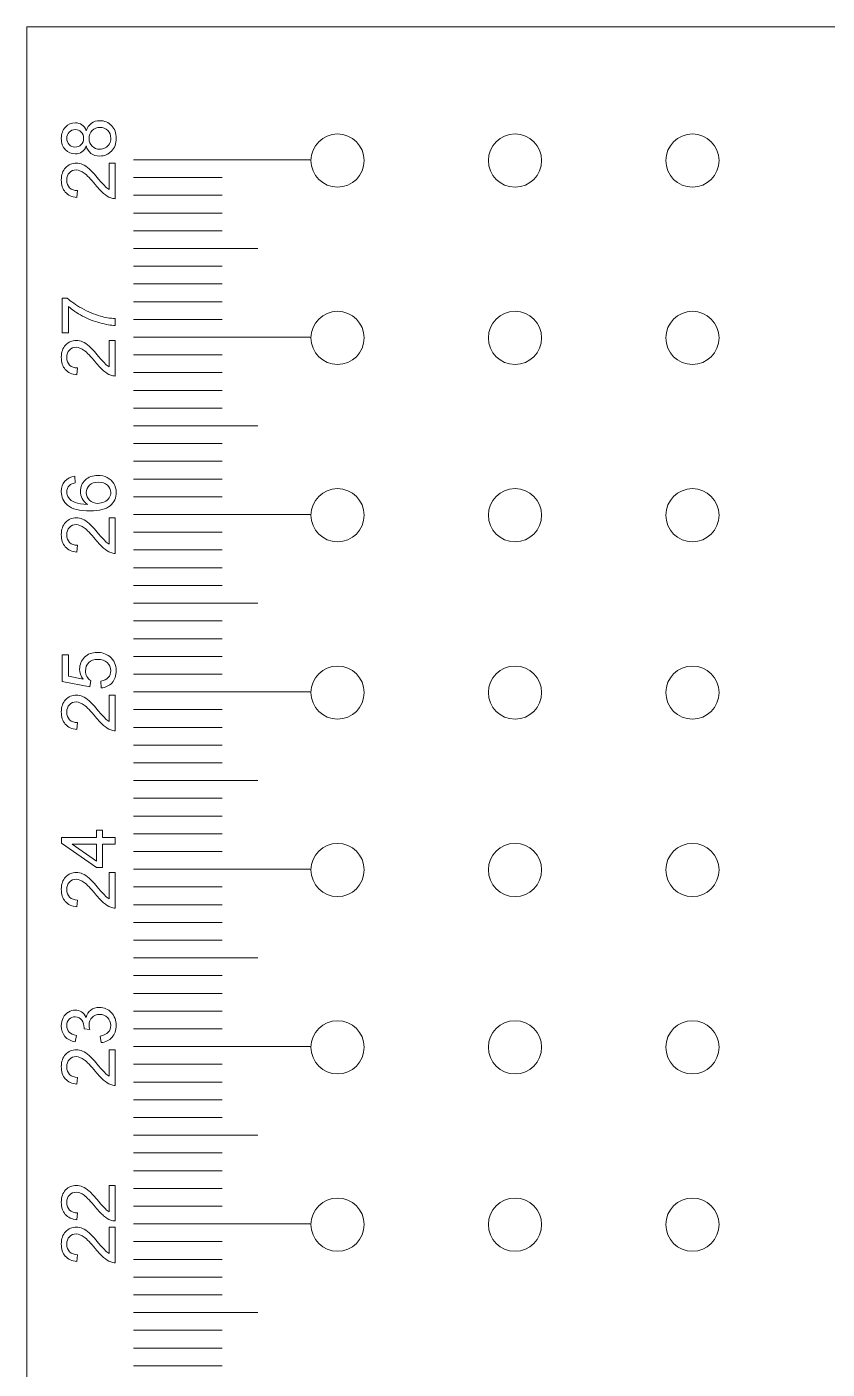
# Model space of a CAD drawing. Header units: millimetres. Extents: x -343 to 152, y -236 to 152.
# Drawn here: x -152.6 to -107.5, y 76.7 to 152.4 of the extents above; entities that cross this region are included whole.
import ezdxf

# ---------------------------------------------------------------- set-up
doc = ezdxf.new("R2010")
doc.units = ezdxf.units.MM
doc.header["$MEASUREMENT"] = 0
doc.layers.add('Layer 1', color=7, linetype='Continuous')

msp = doc.modelspace()

# ---------------------------------------------------------------- linework, layer by layer
at = {"layer": 'Layer 1', "color": 1, "lineweight": 20}
for points, knots in [([(-152.5693, -152.5693), (-152.5693, -152.5693), (152.4307, -152.5693), (152.4307, -152.5693), (152.4307, -152.5693), (152.4307, 152.4307), (152.4307, 152.4307), (152.4307, 152.4307), (-152.5693, 152.4307), (-152.5693, 152.4307), (-152.5693, 152.4307), (-152.5693, -152.5693), (-152.5693, -152.5693)], [0, 0, 0, 0, 0.25, 0.25, 0.25, 0.5, 0.5, 0.5, 0.75, 0.75, 0.75, 1, 1, 1, 1]), ([(-149.2266, 145.7241), (-149.283, 145.5695), (-149.3641, 145.4552), (-149.4686, 145.3805), (-149.5738, 145.3063), (-149.6992, 145.2689), (-149.8454, 145.2689), (-150.0662, 145.2689), (-150.2511, 145.348), (-150.4013, 145.506), (-150.5516, 145.6648), (-150.627, 145.8751), (-150.627, 146.1383), (-150.627, 146.402), (-150.5501, 146.6151), (-150.3964, 146.776), (-150.2426, 146.9369), (-150.0555, 147.0173), (-149.8347, 147.0173), (-149.6943, 147.0173), (-149.5715, 146.9807), (-149.4679, 146.9072), (-149.3634, 146.8338), (-149.283, 146.7225), (-149.2266, 146.5721), (-149.1658, 146.7576), (-149.0685, 146.898), (-148.933, 146.9947), (-148.7984, 147.0915), (-148.6375, 147.14), (-148.4497, 147.14), (-148.1908, 147.14), (-147.9736, 147.0484), (-147.7971, 146.8657), (-147.6207, 146.6821), (-147.5326, 146.4416), (-147.5326, 146.1432), (-147.5326, 145.8447), (-147.6207, 145.6042), (-147.7978, 145.4206), (-147.9749, 145.2379), (-148.1957, 145.1462), (-148.4604, 145.1462), (-148.6571, 145.1462), (-148.8222, 145.1963), (-148.955, 145.2965), (-149.0883, 145.3967), (-149.1785, 145.5392), (-149.2266, 145.7241)], [0, 0, 0, 0, 0.0625, 0.0625, 0.0625, 0.125, 0.125, 0.125, 0.1875, 0.1875, 0.1875, 0.25, 0.25, 0.25, 0.3125, 0.3125, 0.3125, 0.375, 0.375, 0.375, 0.4375, 0.4375, 0.4375, 0.5, 0.5, 0.5, 0.5625, 0.5625, 0.5625, 0.625, 0.625, 0.625, 0.6875, 0.6875, 0.6875, 0.75, 0.75, 0.75, 0.8125, 0.8125, 0.8125, 0.875, 0.875, 0.875, 0.9375, 0.9375, 0.9375, 1, 1, 1, 1]), ([(-149.8587, 145.6499), (-149.7148, 145.6499), (-149.5976, 145.6958), (-149.5067, 145.7869), (-149.4156, 145.8785), (-149.3699, 145.9986), (-149.3699, 146.1474), (-149.3699, 146.292), (-149.4149, 146.4092), (-149.5053, 146.5001), (-149.5956, 146.5912), (-149.7063, 146.6363), (-149.8376, 146.6363), (-149.9744, 146.6363), (-150.0895, 146.5897), (-150.1825, 146.4959), (-150.2758, 146.4027), (-150.3222, 146.2849), (-150.3222, 146.1432), (-150.3222, 145.9999), (-150.2765, 145.8821), (-150.1854, 145.7889), (-150.0945, 145.6965), (-149.9857, 145.6499), (-149.8587, 145.6499)], [0, 0, 0, 0, 0.125, 0.125, 0.125, 0.25, 0.25, 0.25, 0.375, 0.375, 0.375, 0.5, 0.5, 0.5, 0.625, 0.625, 0.625, 0.75, 0.75, 0.75, 0.875, 0.875, 0.875, 1, 1, 1, 1]), ([(-148.4575, 145.5272), (-148.351, 145.5272), (-148.2487, 145.5519), (-148.1492, 145.6013), (-148.0505, 145.6507), (-147.9736, 145.7254), (-147.9192, 145.8257), (-147.8648, 145.9251), (-147.8374, 146.0324), (-147.8374, 146.146), (-147.8374, 146.3252), (-147.8945, 146.472), (-148.0088, 146.587), (-148.1231, 146.702), (-148.2684, 146.7591), (-148.4448, 146.7591), (-148.624, 146.7591), (-148.7722, 146.6998), (-148.8893, 146.5821), (-149.0065, 146.4635), (-149.0651, 146.3139), (-149.0651, 146.134), (-149.0651, 145.9575), (-149.0072, 145.813), (-148.8915, 145.6987), (-148.7757, 145.5844), (-148.6311, 145.5272), (-148.4575, 145.5272)], [0, 0, 0, 0, 0.1111111, 0.1111111, 0.1111111, 0.2222222, 0.2222222, 0.2222222, 0.3333333, 0.3333333, 0.3333333, 0.4444444, 0.4444444, 0.4444444, 0.5555556, 0.5555556, 0.5555556, 0.6666667, 0.6666667, 0.6666667, 0.7777778, 0.7777778, 0.7777778, 0.8888889, 0.8888889, 0.8888889, 1, 1, 1, 1]), ([(-147.939, 144.7475), (-147.939, 144.7475), (-147.5834, 144.7475), (-147.5834, 144.7475), (-147.5834, 144.7475), (-147.5834, 142.741), (-147.5834, 142.741), (-147.673, 142.7382), (-147.759, 142.753), (-147.8423, 142.7848), (-147.9785, 142.8363), (-148.1133, 142.9188), (-148.2452, 143.0324), (-148.3771, 143.146), (-148.5295, 143.3082), (-148.7024, 143.5192), (-148.9726, 143.8474), (-149.1863, 144.0702), (-149.3445, 144.1867), (-149.5025, 144.3039), (-149.652, 144.3623), (-149.7932, 144.3623), (-149.9405, 144.3623), (-150.0648, 144.3095), (-150.1664, 144.2037), (-150.2673, 144.0978), (-150.3181, 143.9595), (-150.3181, 143.7895), (-150.3181, 143.6095), (-150.2645, 143.4657), (-150.1571, 143.3577), (-150.0506, 143.2498), (-149.9017, 143.1954), (-149.7126, 143.1939), (-149.7126, 143.1939), (-149.7507, 142.8129), (-149.7507, 142.8129), (-150.0359, 142.839), (-150.2531, 142.9379), (-150.4028, 143.1086), (-150.5524, 143.2801), (-150.627, 143.5094), (-150.627, 143.7979), (-150.627, 144.0887), (-150.5467, 144.3193), (-150.385, 144.4886), (-150.2235, 144.6587), (-150.0232, 144.7433), (-149.7847, 144.7433), (-149.6634, 144.7433), (-149.5441, 144.7186), (-149.4269, 144.6686), (-149.3091, 144.6192), (-149.1856, 144.5366), (-149.0558, 144.4216), (-148.9268, 144.3059), (-148.7483, 144.1148), (-148.5224, 143.8481), (-148.3347, 143.6244), (-148.2077, 143.4804), (-148.1407, 143.4169), (-148.0737, 143.3534), (-148.0067, 143.3013), (-147.939, 143.2596), (-147.939, 143.2596), (-147.939, 144.7475), (-147.939, 144.7475)], [0, 0, 0, 0, 0.0454545, 0.0454545, 0.0454545, 0.0909091, 0.0909091, 0.0909091, 0.1363636, 0.1363636, 0.1363636, 0.1818182, 0.1818182, 0.1818182, 0.2272727, 0.2272727, 0.2272727, 0.2727273, 0.2727273, 0.2727273, 0.3181818, 0.3181818, 0.3181818, 0.3636364, 0.3636364, 0.3636364, 0.4090909, 0.4090909, 0.4090909, 0.4545455, 0.4545455, 0.4545455, 0.5, 0.5, 0.5, 0.5454545, 0.5454545, 0.5454545, 0.5909091, 0.5909091, 0.5909091, 0.6363636, 0.6363636, 0.6363636, 0.6818182, 0.6818182, 0.6818182, 0.7272727, 0.7272727, 0.7272727, 0.7727273, 0.7727273, 0.7727273, 0.8181818, 0.8181818, 0.8181818, 0.8636364, 0.8636364, 0.8636364, 0.9090909, 0.9090909, 0.9090909, 0.9545455, 0.9545455, 0.9545455, 1, 1, 1, 1]), ([(-150.2206, 135.1716), (-150.2206, 135.1716), (-150.5762, 135.1716), (-150.5762, 135.1716), (-150.5762, 135.1716), (-150.5762, 137.1316), (-150.5762, 137.1316), (-150.5762, 137.1316), (-150.2885, 137.1316), (-150.2885, 137.1316), (-150.0831, 136.9391), (-149.8101, 136.7471), (-149.4693, 136.5581), (-149.1286, 136.3683), (-148.7779, 136.2221), (-148.4174, 136.1185), (-148.1641, 136.0443), (-147.8854, 135.9965), (-147.5834, 135.9759), (-147.5834, 135.9759), (-147.5834, 135.5949), (-147.5834, 135.5949), (-147.8219, 135.5992), (-148.1104, 135.6457), (-148.4484, 135.7353), (-148.7871, 135.8249), (-149.113, 135.9526), (-149.4269, 136.1199), (-149.7409, 136.287), (-150.0056, 136.4648), (-150.2206, 136.6533), (-150.2206, 136.6533), (-150.2206, 135.1716), (-150.2206, 135.1716)], [0, 0, 0, 0, 0.0909091, 0.0909091, 0.0909091, 0.1818182, 0.1818182, 0.1818182, 0.2727273, 0.2727273, 0.2727273, 0.3636364, 0.3636364, 0.3636364, 0.4545455, 0.4545455, 0.4545455, 0.5454545, 0.5454545, 0.5454545, 0.6363636, 0.6363636, 0.6363636, 0.7272727, 0.7272727, 0.7272727, 0.8181818, 0.8181818, 0.8181818, 0.9090909, 0.9090909, 0.9090909, 1, 1, 1, 1]), ([(-147.939, 134.7476), (-147.939, 134.7476), (-147.5834, 134.7476), (-147.5834, 134.7476), (-147.5834, 134.7476), (-147.5834, 132.7411), (-147.5834, 132.7411), (-147.673, 132.7381), (-147.759, 132.7531), (-147.8423, 132.7847), (-147.9785, 132.8362), (-148.1133, 132.9189), (-148.2452, 133.0325), (-148.3771, 133.1461), (-148.5295, 133.3083), (-148.7024, 133.5193), (-148.9726, 133.8473), (-149.1863, 134.0703), (-149.3445, 134.1866), (-149.5025, 134.3038), (-149.652, 134.3624), (-149.7932, 134.3624), (-149.9405, 134.3624), (-150.0648, 134.3094), (-150.1664, 134.2036), (-150.2673, 134.0977), (-150.3181, 133.9596), (-150.3181, 133.7895), (-150.3181, 133.6095), (-150.2645, 133.4656), (-150.1571, 133.3577), (-150.0506, 133.2497), (-149.9017, 133.1953), (-149.7126, 133.194), (-149.7126, 133.194), (-149.7507, 132.813), (-149.7507, 132.813), (-150.0359, 132.839), (-150.2531, 132.9378), (-150.4028, 133.1087), (-150.5524, 133.28), (-150.627, 133.5093), (-150.627, 133.798), (-150.627, 134.0886), (-150.5467, 134.3194), (-150.385, 134.4887), (-150.2235, 134.6588), (-150.0232, 134.7434), (-149.7847, 134.7434), (-149.6634, 134.7434), (-149.5441, 134.7186), (-149.4269, 134.6685), (-149.3091, 134.6191), (-149.1856, 134.5366), (-149.0558, 134.4217), (-148.9268, 134.306), (-148.7483, 134.1147), (-148.5224, 133.848), (-148.3347, 133.6244), (-148.2077, 133.4805), (-148.1407, 133.417), (-148.0737, 133.3535), (-148.0067, 133.3012), (-147.939, 133.2595), (-147.939, 133.2595), (-147.939, 134.7476), (-147.939, 134.7476)], [0, 0, 0, 0, 0.0454545, 0.0454545, 0.0454545, 0.0909091, 0.0909091, 0.0909091, 0.1363636, 0.1363636, 0.1363636, 0.1818182, 0.1818182, 0.1818182, 0.2272727, 0.2272727, 0.2272727, 0.2727273, 0.2727273, 0.2727273, 0.3181818, 0.3181818, 0.3181818, 0.3636364, 0.3636364, 0.3636364, 0.4090909, 0.4090909, 0.4090909, 0.4545455, 0.4545455, 0.4545455, 0.5, 0.5, 0.5, 0.5454545, 0.5454545, 0.5454545, 0.5909091, 0.5909091, 0.5909091, 0.6363636, 0.6363636, 0.6363636, 0.6818182, 0.6818182, 0.6818182, 0.7272727, 0.7272727, 0.7272727, 0.7727273, 0.7727273, 0.7727273, 0.8181818, 0.8181818, 0.8181818, 0.8636364, 0.8636364, 0.8636364, 0.9090909, 0.9090909, 0.9090909, 0.9545455, 0.9545455, 0.9545455, 1, 1, 1, 1]), ([(-149.8736, 127.0851), (-149.8736, 127.0851), (-149.844, 126.7168), (-149.844, 126.7168), (-149.99, 126.6837), (-150.0965, 126.6364), (-150.1629, 126.5749), (-150.2694, 126.474), (-150.3222, 126.3492), (-150.3222, 126.2011), (-150.3222, 126.0818), (-150.2892, 125.976), (-150.2228, 125.8849), (-150.1375, 125.7678), (-150.0133, 125.6761), (-149.8496, 125.6077), (-149.6852, 125.54), (-149.4517, 125.5046), (-149.1489, 125.5019), (-149.2852, 125.5915), (-149.3868, 125.7015), (-149.4523, 125.8313), (-149.5187, 125.9611), (-149.5519, 126.0966), (-149.5519, 126.2392), (-149.5519, 126.4874), (-149.4602, 126.6991), (-149.2774, 126.8742), (-149.0947, 127.0484), (-148.859, 127.1359), (-148.569, 127.1359), (-148.3785, 127.1359), (-148.2022, 127.095), (-148.0384, 127.0132), (-147.8747, 126.9305), (-147.7499, 126.8184), (-147.663, 126.6745), (-147.5763, 126.5313), (-147.5326, 126.3682), (-147.5326, 126.1861), (-147.5326, 125.8764), (-147.6469, 125.6231), (-147.8747, 125.4271), (-148.1026, 125.2316), (-148.4787, 125.1336), (-149.0023, 125.1336), (-149.5878, 125.1336), (-150.014, 125.2421), (-150.28, 125.4587), (-150.5113, 125.6478), (-150.627, 125.9025), (-150.627, 126.2236), (-150.627, 126.462), (-150.5601, 126.6583), (-150.4267, 126.8107), (-150.2934, 126.9631), (-150.1092, 127.0547), (-149.8736, 127.0851)], [0, 0, 0, 0, 0.0526316, 0.0526316, 0.0526316, 0.1052632, 0.1052632, 0.1052632, 0.1578947, 0.1578947, 0.1578947, 0.2105263, 0.2105263, 0.2105263, 0.2631579, 0.2631579, 0.2631579, 0.3157895, 0.3157895, 0.3157895, 0.3684211, 0.3684211, 0.3684211, 0.4210526, 0.4210526, 0.4210526, 0.4736842, 0.4736842, 0.4736842, 0.5263158, 0.5263158, 0.5263158, 0.5789474, 0.5789474, 0.5789474, 0.6315789, 0.6315789, 0.6315789, 0.6842105, 0.6842105, 0.6842105, 0.7368421, 0.7368421, 0.7368421, 0.7894737, 0.7894737, 0.7894737, 0.8421053, 0.8421053, 0.8421053, 0.8947368, 0.8947368, 0.8947368, 0.9473684, 0.9473684, 0.9473684, 1, 1, 1, 1]), ([(-148.5655, 125.5611), (-148.437, 125.5611), (-148.3142, 125.5886), (-148.1972, 125.643), (-148.0801, 125.6973), (-147.9905, 125.7735), (-147.929, 125.8702), (-147.8677, 125.9675), (-147.8374, 126.0705), (-147.8374, 126.1799), (-147.8374, 126.3385), (-147.9009, 126.474), (-148.0279, 126.5863), (-148.1549, 126.6984), (-148.3269, 126.7549), (-148.5451, 126.7549), (-148.7545, 126.7549), (-148.9196, 126.6991), (-149.0404, 126.5883), (-149.1609, 126.4776), (-149.2217, 126.3365), (-149.2217, 126.165), (-149.2217, 125.9972), (-149.1609, 125.8539), (-149.0404, 125.7367), (-148.9196, 125.6196), (-148.7617, 125.5611), (-148.5655, 125.5611)], [0, 0, 0, 0, 0.1111111, 0.1111111, 0.1111111, 0.2222222, 0.2222222, 0.2222222, 0.3333333, 0.3333333, 0.3333333, 0.4444444, 0.4444444, 0.4444444, 0.5555556, 0.5555556, 0.5555556, 0.6666667, 0.6666667, 0.6666667, 0.7777778, 0.7777778, 0.7777778, 0.8888889, 0.8888889, 0.8888889, 1, 1, 1, 1]), ([(-147.939, 124.7475), (-147.939, 124.7475), (-147.5834, 124.7475), (-147.5834, 124.7475), (-147.5834, 124.7475), (-147.5834, 122.7411), (-147.5834, 122.7411), (-147.673, 122.7382), (-147.759, 122.753), (-147.8423, 122.7848), (-147.9785, 122.8363), (-148.1133, 122.9189), (-148.2452, 123.0324), (-148.3771, 123.146), (-148.5295, 123.3082), (-148.7024, 123.5192), (-148.9726, 123.8474), (-149.1863, 124.0702), (-149.3445, 124.1867), (-149.5025, 124.3039), (-149.652, 124.3623), (-149.7932, 124.3623), (-149.9405, 124.3623), (-150.0648, 124.3095), (-150.1664, 124.2037), (-150.2673, 124.0978), (-150.3181, 123.9595), (-150.3181, 123.7894), (-150.3181, 123.6096), (-150.2645, 123.4657), (-150.1571, 123.3576), (-150.0506, 123.2498), (-149.9017, 123.1954), (-149.7126, 123.1939), (-149.7126, 123.1939), (-149.7507, 122.8129), (-149.7507, 122.8129), (-150.0359, 122.8391), (-150.2531, 122.9379), (-150.4028, 123.1086), (-150.5524, 123.2801), (-150.627, 123.5094), (-150.627, 123.7979), (-150.627, 124.0887), (-150.5467, 124.3193), (-150.385, 124.4886), (-150.2235, 124.6588), (-150.0232, 124.7433), (-149.7847, 124.7433), (-149.6634, 124.7433), (-149.5441, 124.7187), (-149.4269, 124.6686), (-149.3091, 124.6191), (-149.1856, 124.5367), (-149.0558, 124.4216), (-148.9268, 124.3059), (-148.7483, 124.1148), (-148.5224, 123.8481), (-148.3347, 123.6243), (-148.2077, 123.4804), (-148.1407, 123.4169), (-148.0737, 123.3534), (-148.0067, 123.3013), (-147.939, 123.2596), (-147.939, 123.2596), (-147.939, 124.7475), (-147.939, 124.7475)], [0, 0, 0, 0, 0.0454545, 0.0454545, 0.0454545, 0.0909091, 0.0909091, 0.0909091, 0.1363636, 0.1363636, 0.1363636, 0.1818182, 0.1818182, 0.1818182, 0.2272727, 0.2272727, 0.2272727, 0.2727273, 0.2727273, 0.2727273, 0.3181818, 0.3181818, 0.3181818, 0.3636364, 0.3636364, 0.3636364, 0.4090909, 0.4090909, 0.4090909, 0.4545455, 0.4545455, 0.4545455, 0.5, 0.5, 0.5, 0.5454545, 0.5454545, 0.5454545, 0.5909091, 0.5909091, 0.5909091, 0.6363636, 0.6363636, 0.6363636, 0.6818182, 0.6818182, 0.6818182, 0.7272727, 0.7272727, 0.7272727, 0.7727273, 0.7727273, 0.7727273, 0.8181818, 0.8181818, 0.8181818, 0.8636364, 0.8636364, 0.8636364, 0.9090909, 0.9090909, 0.9090909, 0.9545455, 0.9545455, 0.9545455, 1, 1, 1, 1]), ([(-148.3793, 115.1504), (-148.3793, 115.1504), (-148.4089, 115.5399), (-148.4089, 115.5399), (-148.2191, 115.5689), (-148.0765, 115.6359), (-147.9805, 115.7402), (-147.8854, 115.8447), (-147.8374, 115.9724), (-147.8374, 116.1227), (-147.8374, 116.3041), (-147.9051, 116.4558), (-148.0398, 116.5792), (-148.1753, 116.702), (-148.3546, 116.7633), (-148.5774, 116.7633), (-148.7899, 116.7633), (-148.957, 116.7047), (-149.0798, 116.5869), (-149.2026, 116.4692), (-149.264, 116.3132), (-149.264, 116.1192), (-149.264, 115.9986), (-149.2364, 115.8906), (-149.1814, 115.7946), (-149.1264, 115.6994), (-149.0551, 115.6245), (-148.9677, 115.5695), (-148.9677, 115.5695), (-149.0185, 115.2181), (-149.0185, 115.2181), (-149.0185, 115.2181), (-150.5762, 115.5102), (-150.5762, 115.5102), (-150.5762, 115.5102), (-150.5762, 117.0131), (-150.5762, 117.0131), (-150.5762, 117.0131), (-150.2206, 117.0131), (-150.2206, 117.0131), (-150.2206, 117.0131), (-150.2206, 115.8073), (-150.2206, 115.8073), (-150.2206, 115.8073), (-149.4029, 115.6457), (-149.4029, 115.6457), (-149.5307, 115.8271), (-149.5942, 116.0176), (-149.5942, 116.2166), (-149.5942, 116.4804), (-149.5025, 116.7034), (-149.3191, 116.8847), (-149.1355, 117.0661), (-148.9, 117.157), (-148.6121, 117.157), (-148.3376, 117.157), (-148.1006, 117.0773), (-147.9009, 116.9179), (-147.6554, 116.7239), (-147.5326, 116.4585), (-147.5326, 116.1227), (-147.5326, 115.8476), (-147.6102, 115.6232), (-147.7646, 115.4489), (-147.9192, 115.2747), (-148.1238, 115.1752), (-148.3793, 115.1504)], [0, 0, 0, 0, 0.0454545, 0.0454545, 0.0454545, 0.0909091, 0.0909091, 0.0909091, 0.1363636, 0.1363636, 0.1363636, 0.1818182, 0.1818182, 0.1818182, 0.2272727, 0.2272727, 0.2272727, 0.2727273, 0.2727273, 0.2727273, 0.3181818, 0.3181818, 0.3181818, 0.3636364, 0.3636364, 0.3636364, 0.4090909, 0.4090909, 0.4090909, 0.4545455, 0.4545455, 0.4545455, 0.5, 0.5, 0.5, 0.5454545, 0.5454545, 0.5454545, 0.5909091, 0.5909091, 0.5909091, 0.6363636, 0.6363636, 0.6363636, 0.6818182, 0.6818182, 0.6818182, 0.7272727, 0.7272727, 0.7272727, 0.7727273, 0.7727273, 0.7727273, 0.8181818, 0.8181818, 0.8181818, 0.8636364, 0.8636364, 0.8636364, 0.9090909, 0.9090909, 0.9090909, 0.9545455, 0.9545455, 0.9545455, 1, 1, 1, 1]), ([(-147.939, 114.7476), (-147.939, 114.7476), (-147.5834, 114.7476), (-147.5834, 114.7476), (-147.5834, 114.7476), (-147.5834, 112.741), (-147.5834, 112.741), (-147.673, 112.7381), (-147.759, 112.7531), (-147.8423, 112.7847), (-147.9785, 112.8363), (-148.1133, 112.9188), (-148.2452, 113.0325), (-148.3771, 113.1461), (-148.5295, 113.3083), (-148.7024, 113.5193), (-148.9726, 113.8473), (-149.1863, 114.0703), (-149.3445, 114.1866), (-149.5025, 114.3038), (-149.652, 114.3624), (-149.7932, 114.3624), (-149.9405, 114.3624), (-150.0648, 114.3095), (-150.1664, 114.2037), (-150.2673, 114.0977), (-150.3181, 113.9596), (-150.3181, 113.7895), (-150.3181, 113.6095), (-150.2645, 113.4656), (-150.1571, 113.3577), (-150.0506, 113.2497), (-149.9017, 113.1953), (-149.7126, 113.194), (-149.7126, 113.194), (-149.7507, 112.813), (-149.7507, 112.813), (-150.0359, 112.839), (-150.2531, 112.9379), (-150.4028, 113.1087), (-150.5524, 113.28), (-150.627, 113.5094), (-150.627, 113.798), (-150.627, 114.0886), (-150.5467, 114.3194), (-150.385, 114.4887), (-150.2235, 114.6587), (-150.0232, 114.7434), (-149.7847, 114.7434), (-149.6634, 114.7434), (-149.5441, 114.7186), (-149.4269, 114.6685), (-149.3091, 114.6192), (-149.1856, 114.5366), (-149.0558, 114.4216), (-148.9268, 114.306), (-148.7483, 114.1148), (-148.5224, 113.8481), (-148.3347, 113.6244), (-148.2077, 113.4805), (-148.1407, 113.417), (-148.0737, 113.3535), (-148.0067, 113.3012), (-147.939, 113.2595), (-147.939, 113.2595), (-147.939, 114.7476), (-147.939, 114.7476)], [0, 0, 0, 0, 0.0454545, 0.0454545, 0.0454545, 0.0909091, 0.0909091, 0.0909091, 0.1363636, 0.1363636, 0.1363636, 0.1818182, 0.1818182, 0.1818182, 0.2272727, 0.2272727, 0.2272727, 0.2727273, 0.2727273, 0.2727273, 0.3181818, 0.3181818, 0.3181818, 0.3636364, 0.3636364, 0.3636364, 0.4090909, 0.4090909, 0.4090909, 0.4545455, 0.4545455, 0.4545455, 0.5, 0.5, 0.5, 0.5454545, 0.5454545, 0.5454545, 0.5909091, 0.5909091, 0.5909091, 0.6363636, 0.6363636, 0.6363636, 0.6818182, 0.6818182, 0.6818182, 0.7272727, 0.7272727, 0.7272727, 0.7727273, 0.7727273, 0.7727273, 0.8181818, 0.8181818, 0.8181818, 0.8636364, 0.8636364, 0.8636364, 0.9090909, 0.9090909, 0.9090909, 0.9545455, 0.9545455, 0.9545455, 1, 1, 1, 1]), ([(-147.5834, 106.3401), (-147.5834, 106.3401), (-148.3073, 106.3401), (-148.3073, 106.3401), (-148.3073, 106.3401), (-148.3073, 105.0235), (-148.3073, 105.0235), (-148.3073, 105.0235), (-148.6502, 105.0235), (-148.6502, 105.0235), (-148.6502, 105.0235), (-150.6143, 106.4078), (-150.6143, 106.4078), (-150.6143, 106.4078), (-150.6143, 106.7126), (-150.6143, 106.7126), (-150.6143, 106.7126), (-148.6502, 106.7126), (-148.6502, 106.7126), (-148.6502, 106.7126), (-148.6502, 107.1232), (-148.6502, 107.1232), (-148.6502, 107.1232), (-148.3073, 107.1232), (-148.3073, 107.1232), (-148.3073, 107.1232), (-148.3073, 106.7126), (-148.3073, 106.7126), (-148.3073, 106.7126), (-147.5834, 106.7126), (-147.5834, 106.7126), (-147.5834, 106.7126), (-147.5834, 106.3401), (-147.5834, 106.3401)], [0, 0, 0, 0, 0.0909091, 0.0909091, 0.0909091, 0.1818182, 0.1818182, 0.1818182, 0.2727273, 0.2727273, 0.2727273, 0.3636364, 0.3636364, 0.3636364, 0.4545455, 0.4545455, 0.4545455, 0.5454545, 0.5454545, 0.5454545, 0.6363636, 0.6363636, 0.6363636, 0.7272727, 0.7272727, 0.7272727, 0.8181818, 0.8181818, 0.8181818, 0.9090909, 0.9090909, 0.9090909, 1, 1, 1, 1]), ([(-148.6502, 106.3401), (-148.6502, 106.3401), (-150.014, 106.3401), (-150.014, 106.3401), (-150.014, 106.3401), (-148.6502, 105.3896), (-148.6502, 105.3896), (-148.6502, 105.3896), (-148.6502, 106.3401), (-148.6502, 106.3401)], [0, 0, 0, 0, 0.3333333, 0.3333333, 0.3333333, 0.6666667, 0.6666667, 0.6666667, 1, 1, 1, 1]), ([(-147.939, 104.7475), (-147.939, 104.7475), (-147.5834, 104.7475), (-147.5834, 104.7475), (-147.5834, 104.7475), (-147.5834, 102.7411), (-147.5834, 102.7411), (-147.673, 102.7382), (-147.759, 102.7531), (-147.8423, 102.7848), (-147.9785, 102.8362), (-148.1133, 102.9189), (-148.2452, 103.0325), (-148.3771, 103.146), (-148.5295, 103.3083), (-148.7024, 103.5192), (-148.9726, 103.8474), (-149.1863, 104.0703), (-149.3445, 104.1866), (-149.5025, 104.3039), (-149.652, 104.3624), (-149.7932, 104.3624), (-149.9405, 104.3624), (-150.0648, 104.3094), (-150.1664, 104.2036), (-150.2673, 104.0977), (-150.3181, 103.9596), (-150.3181, 103.7894), (-150.3181, 103.6096), (-150.2645, 103.4657), (-150.1571, 103.3576), (-150.0506, 103.2498), (-149.9017, 103.1954), (-149.7126, 103.194), (-149.7126, 103.194), (-149.7507, 102.813), (-149.7507, 102.813), (-150.0359, 102.8391), (-150.2531, 102.9378), (-150.4028, 103.1087), (-150.5524, 103.2801), (-150.627, 103.5093), (-150.627, 103.7979), (-150.627, 104.0887), (-150.5467, 104.3193), (-150.385, 104.4886), (-150.2235, 104.6588), (-150.0232, 104.7434), (-149.7847, 104.7434), (-149.6634, 104.7434), (-149.5441, 104.7187), (-149.4269, 104.6686), (-149.3091, 104.6191), (-149.1856, 104.5367), (-149.0558, 104.4217), (-148.9268, 104.3059), (-148.7483, 104.1147), (-148.5224, 103.848), (-148.3347, 103.6243), (-148.2077, 103.4804), (-148.1407, 103.4169), (-148.0737, 103.3534), (-148.0067, 103.3013), (-147.939, 103.2595), (-147.939, 103.2595), (-147.939, 104.7475), (-147.939, 104.7475)], [0, 0, 0, 0, 0.0454545, 0.0454545, 0.0454545, 0.0909091, 0.0909091, 0.0909091, 0.1363636, 0.1363636, 0.1363636, 0.1818182, 0.1818182, 0.1818182, 0.2272727, 0.2272727, 0.2272727, 0.2727273, 0.2727273, 0.2727273, 0.3181818, 0.3181818, 0.3181818, 0.3636364, 0.3636364, 0.3636364, 0.4090909, 0.4090909, 0.4090909, 0.4545455, 0.4545455, 0.4545455, 0.5, 0.5, 0.5, 0.5454545, 0.5454545, 0.5454545, 0.5909091, 0.5909091, 0.5909091, 0.6363636, 0.6363636, 0.6363636, 0.6818182, 0.6818182, 0.6818182, 0.7272727, 0.7272727, 0.7272727, 0.7727273, 0.7727273, 0.7727273, 0.8181818, 0.8181818, 0.8181818, 0.8636364, 0.8636364, 0.8636364, 0.9090909, 0.9090909, 0.9090909, 0.9545455, 0.9545455, 0.9545455, 1, 1, 1, 1]), ([(-148.3877, 95.1504), (-148.3877, 95.1504), (-148.4385, 95.5229), (-148.4385, 95.5229), (-148.2269, 95.566), (-148.0745, 95.6379), (-147.9813, 95.7403), (-147.8882, 95.8426), (-147.8416, 95.9681), (-147.8416, 96.1171), (-147.8416, 96.2934), (-147.9023, 96.4423), (-148.0237, 96.5623), (-148.1449, 96.6821), (-148.2953, 96.7421), (-148.4744, 96.7421), (-148.6452, 96.7421), (-148.7864, 96.6864), (-148.8978, 96.5743), (-149.0085, 96.4627), (-149.0642, 96.321), (-149.0642, 96.1481), (-149.0642, 96.0775), (-149.0502, 95.9901), (-149.0227, 95.885), (-149.0227, 95.885), (-149.3487, 95.9266), (-149.3487, 95.9266), (-149.3459, 95.9512), (-149.3445, 95.9717), (-149.3445, 95.9866), (-149.3445, 96.1459), (-149.386, 96.2885), (-149.4686, 96.4162), (-149.5511, 96.5432), (-149.6781, 96.6067), (-149.8496, 96.6067), (-149.9857, 96.6067), (-150.0987, 96.5601), (-150.1883, 96.4677), (-150.2778, 96.3753), (-150.3222, 96.256), (-150.3222, 96.11), (-150.3222, 95.9647), (-150.2765, 95.844), (-150.1847, 95.7473), (-150.0929, 95.6506), (-149.9555, 95.5886), (-149.772, 95.561), (-149.772, 95.561), (-149.8396, 95.1885), (-149.8396, 95.1885), (-150.0895, 95.2344), (-150.2834, 95.3374), (-150.4211, 95.499), (-150.5586, 95.6599), (-150.627, 95.8609), (-150.627, 96.1009), (-150.627, 96.266), (-150.5918, 96.4184), (-150.5205, 96.5574), (-150.45, 96.6971), (-150.3534, 96.8036), (-150.2313, 96.8769), (-150.1085, 96.9511), (-149.9786, 96.9877), (-149.8412, 96.9877), (-149.7106, 96.9877), (-149.592, 96.9525), (-149.4849, 96.8825), (-149.3775, 96.8121), (-149.2921, 96.7075), (-149.2286, 96.5701), (-149.1878, 96.7493), (-149.1016, 96.8883), (-148.9711, 96.9877), (-148.8414, 97.0865), (-148.6776, 97.1358), (-148.4823, 97.1358), (-148.2176, 97.1358), (-147.9925, 97.0392), (-147.8085, 96.8466), (-147.6242, 96.6532), (-147.5326, 96.4092), (-147.5326, 96.1143), (-147.5326, 95.8482), (-147.6115, 95.6274), (-147.7704, 95.4517), (-147.929, 95.2754), (-148.1351, 95.1751), (-148.3877, 95.1504)], [0, 0, 0, 0, 0.0333333, 0.0333333, 0.0333333, 0.0666667, 0.0666667, 0.0666667, 0.1, 0.1, 0.1, 0.1333333, 0.1333333, 0.1333333, 0.1666667, 0.1666667, 0.1666667, 0.2, 0.2, 0.2, 0.2333333, 0.2333333, 0.2333333, 0.2666667, 0.2666667, 0.2666667, 0.3, 0.3, 0.3, 0.3333333, 0.3333333, 0.3333333, 0.3666667, 0.3666667, 0.3666667, 0.4, 0.4, 0.4, 0.4333333, 0.4333333, 0.4333333, 0.4666667, 0.4666667, 0.4666667, 0.5, 0.5, 0.5, 0.5333333, 0.5333333, 0.5333333, 0.5666667, 0.5666667, 0.5666667, 0.6, 0.6, 0.6, 0.6333333, 0.6333333, 0.6333333, 0.6666667, 0.6666667, 0.6666667, 0.7, 0.7, 0.7, 0.7333333, 0.7333333, 0.7333333, 0.7666667, 0.7666667, 0.7666667, 0.8, 0.8, 0.8, 0.8333333, 0.8333333, 0.8333333, 0.8666667, 0.8666667, 0.8666667, 0.9, 0.9, 0.9, 0.9333333, 0.9333333, 0.9333333, 0.9666667, 0.9666667, 0.9666667, 1, 1, 1, 1]), ([(-147.939, 94.7475), (-147.939, 94.7475), (-147.5834, 94.7475), (-147.5834, 94.7475), (-147.5834, 94.7475), (-147.5834, 92.741), (-147.5834, 92.741), (-147.673, 92.7381), (-147.759, 92.753), (-147.8423, 92.7847), (-147.9785, 92.8363), (-148.1133, 92.9188), (-148.2452, 93.0324), (-148.3771, 93.1461), (-148.5295, 93.3082), (-148.7024, 93.5192), (-148.9726, 93.8474), (-149.1863, 94.0702), (-149.3445, 94.1867), (-149.5025, 94.3038), (-149.652, 94.3623), (-149.7932, 94.3623), (-149.9405, 94.3623), (-150.0648, 94.3095), (-150.1664, 94.2037), (-150.2673, 94.0978), (-150.3181, 93.9595), (-150.3181, 93.7895), (-150.3181, 93.6095), (-150.2645, 93.4656), (-150.1571, 93.3577), (-150.0506, 93.2497), (-149.9017, 93.1953), (-149.7126, 93.1939), (-149.7126, 93.1939), (-149.7507, 92.8129), (-149.7507, 92.8129), (-150.0359, 92.839), (-150.2531, 92.9379), (-150.4028, 93.1086), (-150.5524, 93.28), (-150.627, 93.5094), (-150.627, 93.798), (-150.627, 94.0887), (-150.5467, 94.3193), (-150.385, 94.4887), (-150.2235, 94.6587), (-150.0232, 94.7433), (-149.7847, 94.7433), (-149.6634, 94.7433), (-149.5441, 94.7186), (-149.4269, 94.6685), (-149.3091, 94.6192), (-149.1856, 94.5366), (-149.0558, 94.4216), (-148.9268, 94.306), (-148.7483, 94.1148), (-148.5224, 93.8481), (-148.3347, 93.6244), (-148.2077, 93.4805), (-148.1407, 93.417), (-148.0737, 93.3535), (-148.0067, 93.3013), (-147.939, 93.2596), (-147.939, 93.2596), (-147.939, 94.7475), (-147.939, 94.7475)], [0, 0, 0, 0, 0.0454545, 0.0454545, 0.0454545, 0.0909091, 0.0909091, 0.0909091, 0.1363636, 0.1363636, 0.1363636, 0.1818182, 0.1818182, 0.1818182, 0.2272727, 0.2272727, 0.2272727, 0.2727273, 0.2727273, 0.2727273, 0.3181818, 0.3181818, 0.3181818, 0.3636364, 0.3636364, 0.3636364, 0.4090909, 0.4090909, 0.4090909, 0.4545455, 0.4545455, 0.4545455, 0.5, 0.5, 0.5, 0.5454545, 0.5454545, 0.5454545, 0.5909091, 0.5909091, 0.5909091, 0.6363636, 0.6363636, 0.6363636, 0.6818182, 0.6818182, 0.6818182, 0.7272727, 0.7272727, 0.7272727, 0.7727273, 0.7727273, 0.7727273, 0.8181818, 0.8181818, 0.8181818, 0.8636364, 0.8636364, 0.8636364, 0.9090909, 0.9090909, 0.9090909, 0.9545455, 0.9545455, 0.9545455, 1, 1, 1, 1]), ([(-147.939, 87.102), (-147.939, 87.102), (-147.5834, 87.102), (-147.5834, 87.102), (-147.5834, 87.102), (-147.5834, 85.0955), (-147.5834, 85.0955), (-147.673, 85.0925), (-147.759, 85.1075), (-147.8423, 85.1391), (-147.9785, 85.1906), (-148.1133, 85.2733), (-148.2452, 85.3869), (-148.3771, 85.5005), (-148.5295, 85.6627), (-148.7024, 85.8737), (-148.9726, 86.2017), (-149.1863, 86.4247), (-149.3445, 86.541), (-149.5025, 86.6582), (-149.652, 86.7168), (-149.7932, 86.7168), (-149.9405, 86.7168), (-150.0648, 86.6638), (-150.1664, 86.558), (-150.2673, 86.4521), (-150.3181, 86.314), (-150.3181, 86.1438), (-150.3181, 85.964), (-150.2645, 85.82), (-150.1571, 85.712), (-150.0506, 85.6041), (-149.9017, 85.5497), (-149.7126, 85.5484), (-149.7126, 85.5484), (-149.7507, 85.1674), (-149.7507, 85.1674), (-150.0359, 85.1935), (-150.2531, 85.2922), (-150.4028, 85.4631), (-150.5524, 85.6344), (-150.627, 85.8637), (-150.627, 86.1524), (-150.627, 86.443), (-150.5467, 86.6738), (-150.385, 86.8431), (-150.2235, 87.0132), (-150.0232, 87.0978), (-149.7847, 87.0978), (-149.6634, 87.0978), (-149.5441, 87.0731), (-149.4269, 87.0229), (-149.3091, 86.9735), (-149.1856, 86.8911), (-149.0558, 86.7761), (-148.9268, 86.6604), (-148.7483, 86.4691), (-148.5224, 86.2024), (-148.3347, 85.9787), (-148.2077, 85.8349), (-148.1407, 85.7714), (-148.0737, 85.7079), (-148.0067, 85.6556), (-147.939, 85.6139), (-147.939, 85.6139), (-147.939, 87.102), (-147.939, 87.102)], [0, 0, 0, 0, 0.0454545, 0.0454545, 0.0454545, 0.0909091, 0.0909091, 0.0909091, 0.1363636, 0.1363636, 0.1363636, 0.1818182, 0.1818182, 0.1818182, 0.2272727, 0.2272727, 0.2272727, 0.2727273, 0.2727273, 0.2727273, 0.3181818, 0.3181818, 0.3181818, 0.3636364, 0.3636364, 0.3636364, 0.4090909, 0.4090909, 0.4090909, 0.4545455, 0.4545455, 0.4545455, 0.5, 0.5, 0.5, 0.5454545, 0.5454545, 0.5454545, 0.5909091, 0.5909091, 0.5909091, 0.6363636, 0.6363636, 0.6363636, 0.6818182, 0.6818182, 0.6818182, 0.7272727, 0.7272727, 0.7272727, 0.7727273, 0.7727273, 0.7727273, 0.8181818, 0.8181818, 0.8181818, 0.8636364, 0.8636364, 0.8636364, 0.9090909, 0.9090909, 0.9090909, 0.9545455, 0.9545455, 0.9545455, 1, 1, 1, 1]), ([(-147.939, 84.7476), (-147.939, 84.7476), (-147.5834, 84.7476), (-147.5834, 84.7476), (-147.5834, 84.7476), (-147.5834, 82.7411), (-147.5834, 82.7411), (-147.673, 82.7382), (-147.759, 82.7531), (-147.8423, 82.7847), (-147.9785, 82.8362), (-148.1133, 82.9189), (-148.2452, 83.0325), (-148.3771, 83.146), (-148.5295, 83.3083), (-148.7024, 83.5193), (-148.9726, 83.8473), (-149.1863, 84.0703), (-149.3445, 84.1866), (-149.5025, 84.3039), (-149.652, 84.3624), (-149.7932, 84.3624), (-149.9405, 84.3624), (-150.0648, 84.3094), (-150.1664, 84.2036), (-150.2673, 84.0977), (-150.3181, 83.9596), (-150.3181, 83.7894), (-150.3181, 83.6096), (-150.2645, 83.4657), (-150.1571, 83.3576), (-150.0506, 83.2498), (-149.9017, 83.1954), (-149.7126, 83.194), (-149.7126, 83.194), (-149.7507, 82.813), (-149.7507, 82.813), (-150.0359, 82.8391), (-150.2531, 82.9378), (-150.4028, 83.1087), (-150.5524, 83.28), (-150.627, 83.5093), (-150.627, 83.7979), (-150.627, 84.0886), (-150.5467, 84.3194), (-150.385, 84.4887), (-150.2235, 84.6588), (-150.0232, 84.7434), (-149.7847, 84.7434), (-149.6634, 84.7434), (-149.5441, 84.7187), (-149.4269, 84.6686), (-149.3091, 84.6191), (-149.1856, 84.5367), (-149.0558, 84.4217), (-148.9268, 84.3059), (-148.7483, 84.1147), (-148.5224, 83.848), (-148.3347, 83.6243), (-148.2077, 83.4804), (-148.1407, 83.4169), (-148.0737, 83.3534), (-148.0067, 83.3012), (-147.939, 83.2595), (-147.939, 83.2595), (-147.939, 84.7476), (-147.939, 84.7476)], [0, 0, 0, 0, 0.0454545, 0.0454545, 0.0454545, 0.0909091, 0.0909091, 0.0909091, 0.1363636, 0.1363636, 0.1363636, 0.1818182, 0.1818182, 0.1818182, 0.2272727, 0.2272727, 0.2272727, 0.2727273, 0.2727273, 0.2727273, 0.3181818, 0.3181818, 0.3181818, 0.3636364, 0.3636364, 0.3636364, 0.4090909, 0.4090909, 0.4090909, 0.4545455, 0.4545455, 0.4545455, 0.5, 0.5, 0.5, 0.5454545, 0.5454545, 0.5454545, 0.5909091, 0.5909091, 0.5909091, 0.6363636, 0.6363636, 0.6363636, 0.6818182, 0.6818182, 0.6818182, 0.7272727, 0.7272727, 0.7272727, 0.7727273, 0.7727273, 0.7727273, 0.8181818, 0.8181818, 0.8181818, 0.8636364, 0.8636364, 0.8636364, 0.9090909, 0.9090909, 0.9090909, 0.9545455, 0.9545455, 0.9545455, 1, 1, 1, 1])]:
    msp.add_open_spline(points, degree=3, knots=knots, dxfattribs=at)
at = {"layer": 'Layer 1', "color": 253, "lineweight": 9}
for points in [[(-135.0579, 146.3891), (-135.8863, 146.3891), (-136.558, 145.7175), (-136.558, 144.889), (-136.558, 144.0606), (-135.8863, 143.3891), (-135.0579, 143.3891), (-134.2295, 143.3891), (-133.558, 144.0606), (-133.558, 144.889), (-133.558, 145.7175), (-134.2295, 146.3891), (-135.0579, 146.3891)], [(-125.058, 146.3891), (-125.8864, 146.3891), (-126.5579, 145.7175), (-126.5579, 144.889), (-126.5579, 144.0606), (-125.8864, 143.3891), (-125.058, 143.3891), (-124.2295, 143.3891), (-123.558, 144.0606), (-123.558, 144.889), (-123.558, 145.7175), (-124.2295, 146.3891), (-125.058, 146.3891)], [(-115.0579, 146.3891), (-115.8863, 146.3891), (-116.558, 145.7175), (-116.558, 144.889), (-116.558, 144.0606), (-115.8863, 143.3891), (-115.0579, 143.3891), (-114.2296, 143.3891), (-113.5579, 144.0606), (-113.5579, 144.889), (-113.5579, 145.7175), (-114.2296, 146.3891), (-115.0579, 146.3891)], [(-135.0579, 136.389), (-135.8863, 136.389), (-136.558, 135.7175), (-136.558, 134.8891), (-136.558, 134.0607), (-135.8863, 133.389), (-135.0579, 133.389), (-134.2295, 133.389), (-133.558, 134.0607), (-133.558, 134.8891), (-133.558, 135.7175), (-134.2295, 136.389), (-135.0579, 136.389)], [(-125.058, 136.389), (-125.8864, 136.389), (-126.5579, 135.7175), (-126.5579, 134.8891), (-126.5579, 134.0607), (-125.8864, 133.389), (-125.058, 133.389), (-124.2295, 133.389), (-123.558, 134.0607), (-123.558, 134.8891), (-123.558, 135.7175), (-124.2295, 136.389), (-125.058, 136.389)], [(-115.0579, 136.389), (-115.8863, 136.389), (-116.558, 135.7175), (-116.558, 134.8891), (-116.558, 134.0607), (-115.8863, 133.389), (-115.0579, 133.389), (-114.2296, 133.389), (-113.5579, 134.0607), (-113.5579, 134.8891), (-113.5579, 135.7175), (-114.2296, 136.389), (-115.0579, 136.389)], [(-135.0579, 126.3891), (-135.8863, 126.3891), (-136.558, 125.7174), (-136.558, 124.889), (-136.558, 124.0607), (-135.8863, 123.389), (-135.0579, 123.389), (-134.2295, 123.389), (-133.558, 124.0607), (-133.558, 124.889), (-133.558, 125.7174), (-134.2295, 126.3891), (-135.0579, 126.3891)], [(-125.058, 126.3891), (-125.8864, 126.3891), (-126.5579, 125.7174), (-126.5579, 124.889), (-126.5579, 124.0607), (-125.8864, 123.389), (-125.058, 123.389), (-124.2295, 123.389), (-123.558, 124.0607), (-123.558, 124.889), (-123.558, 125.7174), (-124.2295, 126.3891), (-125.058, 126.3891)], [(-115.0579, 126.3891), (-115.8863, 126.3891), (-116.558, 125.7174), (-116.558, 124.889), (-116.558, 124.0607), (-115.8863, 123.389), (-115.0579, 123.389), (-114.2296, 123.389), (-113.5579, 124.0607), (-113.5579, 124.889), (-113.5579, 125.7174), (-114.2296, 126.3891), (-115.0579, 126.3891)], [(-135.0579, 116.389), (-135.8863, 116.389), (-136.558, 115.7175), (-136.558, 114.8891), (-136.558, 114.0606), (-135.8863, 113.3891), (-135.0579, 113.3891), (-134.2295, 113.3891), (-133.558, 114.0606), (-133.558, 114.8891), (-133.558, 115.7175), (-134.2295, 116.389), (-135.0579, 116.389)], [(-125.058, 116.389), (-125.8864, 116.389), (-126.5579, 115.7175), (-126.5579, 114.8891), (-126.5579, 114.0606), (-125.8864, 113.3891), (-125.058, 113.3891), (-124.2295, 113.3891), (-123.558, 114.0606), (-123.558, 114.8891), (-123.558, 115.7175), (-124.2295, 116.389), (-125.058, 116.389)], [(-115.0579, 116.389), (-115.8863, 116.389), (-116.558, 115.7175), (-116.558, 114.8891), (-116.558, 114.0606), (-115.8863, 113.3891), (-115.0579, 113.3891), (-114.2296, 113.3891), (-113.5579, 114.0606), (-113.5579, 114.8891), (-113.5579, 115.7175), (-114.2296, 116.389), (-115.0579, 116.389)], [(-135.0579, 106.3891), (-135.8863, 106.3891), (-136.558, 105.7174), (-136.558, 104.889), (-136.558, 104.0607), (-135.8863, 103.389), (-135.0579, 103.389), (-134.2295, 103.389), (-133.558, 104.0607), (-133.558, 104.889), (-133.558, 105.7174), (-134.2295, 106.3891), (-135.0579, 106.3891)], [(-125.058, 106.3891), (-125.8864, 106.3891), (-126.5579, 105.7174), (-126.5579, 104.889), (-126.5579, 104.0607), (-125.8864, 103.389), (-125.058, 103.389), (-124.2295, 103.389), (-123.558, 104.0607), (-123.558, 104.889), (-123.558, 105.7174), (-124.2295, 106.3891), (-125.058, 106.3891)], [(-115.0579, 106.3891), (-115.8863, 106.3891), (-116.558, 105.7174), (-116.558, 104.889), (-116.558, 104.0607), (-115.8863, 103.389), (-115.0579, 103.389), (-114.2296, 103.389), (-113.5579, 104.0607), (-113.5579, 104.889), (-113.5579, 105.7174), (-114.2296, 106.3891), (-115.0579, 106.3891)], [(-135.0579, 96.389), (-135.8863, 96.389), (-136.558, 95.7175), (-136.558, 94.889), (-136.558, 94.0606), (-135.8863, 93.3891), (-135.0579, 93.3891), (-134.2295, 93.3891), (-133.558, 94.0606), (-133.558, 94.889), (-133.558, 95.7175), (-134.2295, 96.389), (-135.0579, 96.389)], [(-125.058, 96.389), (-125.8864, 96.389), (-126.5579, 95.7175), (-126.5579, 94.889), (-126.5579, 94.0606), (-125.8864, 93.3891), (-125.058, 93.3891), (-124.2295, 93.3891), (-123.558, 94.0606), (-123.558, 94.889), (-123.558, 95.7175), (-124.2295, 96.389), (-125.058, 96.389)], [(-115.0579, 96.389), (-115.8863, 96.389), (-116.558, 95.7175), (-116.558, 94.889), (-116.558, 94.0606), (-115.8863, 93.3891), (-115.0579, 93.3891), (-114.2296, 93.3891), (-113.5579, 94.0606), (-113.5579, 94.889), (-113.5579, 95.7175), (-114.2296, 96.389), (-115.0579, 96.389)], [(-135.0579, 86.3891), (-135.8863, 86.3891), (-136.558, 85.7174), (-136.558, 84.8891), (-136.558, 84.0607), (-135.8863, 83.389), (-135.0579, 83.389), (-134.2295, 83.389), (-133.558, 84.0607), (-133.558, 84.8891), (-133.558, 85.7174), (-134.2295, 86.3891), (-135.0579, 86.3891)], [(-125.058, 86.3891), (-125.8864, 86.3891), (-126.5579, 85.7174), (-126.5579, 84.8891), (-126.5579, 84.0607), (-125.8864, 83.389), (-125.058, 83.389), (-124.2295, 83.389), (-123.558, 84.0607), (-123.558, 84.8891), (-123.558, 85.7174), (-124.2295, 86.3891), (-125.058, 86.3891)], [(-115.0579, 86.3891), (-115.8863, 86.3891), (-116.558, 85.7174), (-116.558, 84.8891), (-116.558, 84.0607), (-115.8863, 83.389), (-115.0579, 83.389), (-114.2296, 83.389), (-113.5579, 84.0607), (-113.5579, 84.8891), (-113.5579, 85.7174), (-114.2296, 86.3891), (-115.0579, 86.3891)]]:
    msp.add_open_spline(points, degree=3, knots=[0, 0, 0, 0, 0.25, 0.25, 0.25, 0.5, 0.5, 0.5, 0.75, 0.75, 0.75, 1, 1, 1, 1], dxfattribs=at)
at = {"layer": 'Layer 1', "color": 1, "lineweight": 20}
for points in [[(-136.558, 144.9307), (-136.558, 144.9307), (-146.5579, 144.9307), (-146.5579, 144.9307)], [(-141.5579, 143.9306), (-141.5579, 143.9306), (-146.5579, 143.9306), (-146.5579, 143.9306)], [(-141.5579, 142.9307), (-141.5579, 142.9307), (-146.5579, 142.9307), (-146.5579, 142.9307)], [(-141.5579, 141.9306), (-141.5579, 141.9306), (-146.5579, 141.9306), (-146.5579, 141.9306)], [(-141.5579, 140.9307), (-141.5579, 140.9307), (-146.5579, 140.9307), (-146.5579, 140.9307)], [(-139.5579, 139.9306), (-139.5579, 139.9306), (-146.5579, 139.9306), (-146.5579, 139.9306)], [(-141.5579, 138.9307), (-141.5579, 138.9307), (-146.5579, 138.9307), (-146.5579, 138.9307)], [(-141.5579, 137.9306), (-141.5579, 137.9306), (-146.5579, 137.9306), (-146.5579, 137.9306)], [(-141.5579, 136.9307), (-141.5579, 136.9307), (-146.5579, 136.9307), (-146.5579, 136.9307)], [(-141.5579, 135.9306), (-141.5579, 135.9306), (-146.5579, 135.9306), (-146.5579, 135.9306)], [(-136.558, 134.9307), (-136.558, 134.9307), (-146.5579, 134.9307), (-146.5579, 134.9307)], [(-141.5579, 133.9306), (-141.5579, 133.9306), (-146.5579, 133.9306), (-146.5579, 133.9306)], [(-141.5579, 132.9306), (-141.5579, 132.9306), (-146.5579, 132.9306), (-146.5579, 132.9306)], [(-141.5579, 131.9307), (-141.5579, 131.9307), (-146.5579, 131.9307), (-146.5579, 131.9307)], [(-141.5579, 130.9306), (-141.5579, 130.9306), (-146.5579, 130.9306), (-146.5579, 130.9306)], [(-139.5579, 129.9307), (-139.5579, 129.9307), (-146.5579, 129.9307), (-146.5579, 129.9307)], [(-141.5579, 128.9306), (-141.5579, 128.9306), (-146.5579, 128.9306), (-146.5579, 128.9306)], [(-141.5579, 127.9307), (-141.5579, 127.9307), (-146.5579, 127.9307), (-146.5579, 127.9307)], [(-141.5579, 126.9306), (-141.5579, 126.9306), (-146.5579, 126.9306), (-146.5579, 126.9306)], [(-141.5579, 125.9307), (-141.5579, 125.9307), (-146.5579, 125.9307), (-146.5579, 125.9307)], [(-136.558, 124.9306), (-136.558, 124.9306), (-146.5579, 124.9306), (-146.5579, 124.9306)], [(-141.5579, 123.9307), (-141.5579, 123.9307), (-146.5579, 123.9307), (-146.5579, 123.9307)], [(-141.5579, 122.9306), (-141.5579, 122.9306), (-146.5579, 122.9306), (-146.5579, 122.9306)], [(-141.5579, 121.9306), (-141.5579, 121.9306), (-146.5579, 121.9306), (-146.5579, 121.9306)], [(-141.5579, 120.9307), (-141.5579, 120.9307), (-146.5579, 120.9307), (-146.5579, 120.9307)], [(-139.5579, 119.9306), (-139.5579, 119.9306), (-146.5579, 119.9306), (-146.5579, 119.9306)], [(-141.5579, 118.9307), (-141.5579, 118.9307), (-146.5579, 118.9307), (-146.5579, 118.9307)], [(-141.5579, 117.9306), (-141.5579, 117.9306), (-146.5579, 117.9306), (-146.5579, 117.9306)], [(-141.5579, 116.9307), (-141.5579, 116.9307), (-146.5579, 116.9307), (-146.5579, 116.9307)], [(-141.5579, 115.9306), (-141.5579, 115.9306), (-146.5579, 115.9306), (-146.5579, 115.9306)], [(-136.558, 114.9307), (-136.558, 114.9307), (-146.5579, 114.9307), (-146.5579, 114.9307)], [(-141.5579, 113.9306), (-141.5579, 113.9306), (-146.5579, 113.9306), (-146.5579, 113.9306)], [(-141.5579, 112.9307), (-141.5579, 112.9307), (-146.5579, 112.9307), (-146.5579, 112.9307)], [(-141.5579, 111.9306), (-141.5579, 111.9306), (-146.5579, 111.9306), (-146.5579, 111.9306)], [(-141.5579, 110.9307), (-141.5579, 110.9307), (-146.5579, 110.9307), (-146.5579, 110.9307)], [(-139.5579, 109.9307), (-139.5579, 109.9307), (-146.5579, 109.9307), (-146.5579, 109.9307)], [(-141.5579, 108.9306), (-141.5579, 108.9306), (-146.5579, 108.9306), (-146.5579, 108.9306)], [(-141.5579, 107.9307), (-141.5579, 107.9307), (-146.5579, 107.9307), (-146.5579, 107.9307)], [(-141.5579, 106.9306), (-141.5579, 106.9306), (-146.5579, 106.9306), (-146.5579, 106.9306)], [(-141.5579, 105.9307), (-141.5579, 105.9307), (-146.5579, 105.9307), (-146.5579, 105.9307)], [(-136.558, 104.9306), (-136.558, 104.9306), (-146.5579, 104.9306), (-146.5579, 104.9306)], [(-141.5579, 103.9307), (-141.5579, 103.9307), (-146.5579, 103.9307), (-146.5579, 103.9307)], [(-141.5579, 102.9306), (-141.5579, 102.9306), (-146.5579, 102.9306), (-146.5579, 102.9306)], [(-141.5579, 101.9307), (-141.5579, 101.9307), (-146.5579, 101.9307), (-146.5579, 101.9307)], [(-141.5579, 100.9306), (-141.5579, 100.9306), (-146.5579, 100.9306), (-146.5579, 100.9306)], [(-139.5579, 99.9307), (-139.5579, 99.9307), (-146.5579, 99.9307), (-146.5579, 99.9307)], [(-141.5579, 98.9307), (-141.5579, 98.9307), (-146.5579, 98.9307), (-146.5579, 98.9307)], [(-141.5579, 97.9306), (-141.5579, 97.9306), (-146.5579, 97.9306), (-146.5579, 97.9306)], [(-141.5579, 96.9307), (-141.5579, 96.9307), (-146.5579, 96.9307), (-146.5579, 96.9307)], [(-141.5579, 95.9306), (-141.5579, 95.9306), (-146.5579, 95.9306), (-146.5579, 95.9306)], [(-136.558, 94.9307), (-136.558, 94.9307), (-146.5579, 94.9307), (-146.5579, 94.9307)], [(-141.5579, 93.9306), (-141.5579, 93.9306), (-146.5579, 93.9306), (-146.5579, 93.9306)], [(-141.5579, 92.9307), (-141.5579, 92.9307), (-146.5579, 92.9307), (-146.5579, 92.9307)], [(-141.5579, 91.9306), (-141.5579, 91.9306), (-146.5579, 91.9306), (-146.5579, 91.9306)], [(-141.5579, 90.9307), (-141.5579, 90.9307), (-146.5579, 90.9307), (-146.5579, 90.9307)], [(-139.5579, 89.9306), (-139.5579, 89.9306), (-146.5579, 89.9306), (-146.5579, 89.9306)], [(-141.5579, 88.9307), (-141.5579, 88.9307), (-146.5579, 88.9307), (-146.5579, 88.9307)], [(-141.5579, 87.9306), (-141.5579, 87.9306), (-146.5579, 87.9306), (-146.5579, 87.9306)], [(-141.5579, 86.9306), (-141.5579, 86.9306), (-146.5579, 86.9306), (-146.5579, 86.9306)], [(-141.5579, 85.9307), (-141.5579, 85.9307), (-146.5579, 85.9307), (-146.5579, 85.9307)], [(-136.558, 84.9306), (-136.558, 84.9306), (-146.5579, 84.9306), (-146.5579, 84.9306)], [(-141.5579, 83.9307), (-141.5579, 83.9307), (-146.5579, 83.9307), (-146.5579, 83.9307)], [(-141.5579, 82.9306), (-141.5579, 82.9306), (-146.5579, 82.9306), (-146.5579, 82.9306)], [(-141.5579, 81.9307), (-141.5579, 81.9307), (-146.5579, 81.9307), (-146.5579, 81.9307)], [(-141.5579, 80.9306), (-141.5579, 80.9306), (-146.5579, 80.9306), (-146.5579, 80.9306)], [(-139.5579, 79.9307), (-139.5579, 79.9307), (-146.5579, 79.9307), (-146.5579, 79.9307)], [(-141.5579, 78.9306), (-141.5579, 78.9306), (-146.5579, 78.9306), (-146.5579, 78.9306)], [(-141.5579, 77.9307), (-141.5579, 77.9307), (-146.5579, 77.9307), (-146.5579, 77.9307)], [(-141.5579, 76.9306), (-141.5579, 76.9306), (-146.5579, 76.9306), (-146.5579, 76.9306)]]:
    msp.add_open_spline(points, degree=3, dxfattribs=at)

doc.saveas('drawing.dxf')
